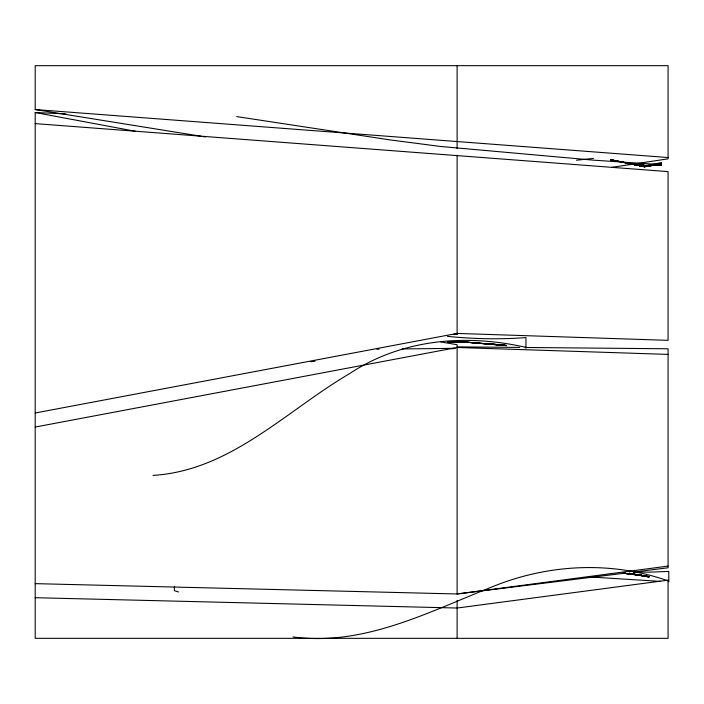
<?xml version="1.0" encoding="UTF-8"?>
<svg xmlns="http://www.w3.org/2000/svg" width="704" height="704" viewBox="0 0 704 704"><rect width="100%" height="100%" fill="white"/><g stroke="black" fill="none" stroke-linecap="round" stroke-linejoin="round"><path stroke-width="1.06" d="M651.913 164.49L661.478 162.545L661.478 165.334M35.2 412.993L457.116 333.423L668.07 340.34L668.07 171.609L35.2 123.614M35.2 427.055L457.116 347.486L668.07 354.402M652.978 165.114L644.486 166.672L610.491 159.852L644.486 166.267L661.478 164.34L656.163 164.903L661.478 163.724L656.163 164.639M654.042 164.93L644.486 166.69L610.491 159.623L644.486 166.663L654.042 165.132L644.486 166.012L627.484 163.381L644.486 166.135L661.478 164.226L644.486 166.39L627.484 163.293L644.486 166.267L654.042 165.123L644.486 166.663L630.678 163.794L644.486 166.663L654.042 165.062L644.486 166.135L627.484 163.319L644.486 165.88L661.478 164.692L593.498 160.16L440.554 146.467L389.576 139.832L236.632 116.582M611.521 167.385L634.357 163.935M636.53 163.61L668.07 158.84L668.07 65.666L35.2 65.666L35.2 109.551L201.142 136.25M654.042 165.097L644.486 166.505L627.484 163.258L644.486 166.39L654.042 165.114L644.486 166.505L627.484 163.231M668.07 566.095L457.116 593.974L35.2 583.642M625.662 573.047L457.116 593.974L457.116 344.714L440.889 341.959M633.274 572.106L668.07 567.785L668.07 348.779L525.237 347.477M576.506 160.222L593.498 158.391M152.988 475.394C230.155 470.791 286.132 410.89 349.29 373.798C401.896 338.923 465.582 333.678 525.967 347.371M453.834 334.541L457.116 334.242L457.116 155.188M310.649 361.689L315.014 361.284M451.651 348.806L454.925 348.506M661.478 164.692L644.486 165.757L627.484 163.451L644.486 165.273L627.484 163.522M661.478 165.053L644.486 165.519L627.484 163.513L644.486 165.88L661.478 164.569L644.486 166.012L627.484 163.346M453.816 334.277L457.116 334.242M376.904 349.219L379.104 349.193M402.178 348.929L454.916 348.33M457.116 346.852L519.737 347.424M506.334 345.602L486.702 343.42L506.334 345.594L467.078 342.258L447.445 341.933L467.078 342.258L506.334 345.523L467.078 342.258L447.445 341.959L467.078 342.17L506.334 345.4M447.445 341.959L467.078 342.17L447.445 341.933M633.644 571.974L649.026 572.167L668.8 571.419L668.8 581.812M35.2 597.705L457.116 608.036L668.07 580.158L668.07 638.334L35.2 638.334L35.2 112.517L65.965 113.881M589.371 576.937L660.414 581.372M293.031 636.918C363.044 646.483 427.9 612.374 490.802 587.4C547.078 564.01 611.134 560.525 668.8 581.117M35.2 109.551L668.07 157.538M447.445 336.345C473.528 338.985 499.814 339.583 525.967 337.594L525.967 348.286M622.996 573.1L649.026 576.77L629.244 573.514L649.026 576.84L629.244 573.188M622.996 573.214L636.53 574.631L622.996 573.214L629.244 573.848M203.315 136.602L205.48 136.946M35.2 112.517L135.555 131.305M178.534 591.967L174.372 590.674L174.372 586.652M457.116 65.666L457.116 148.676M457.116 600.38L457.116 638.334M661.478 163.557L656.163 164.534L661.478 163.557M654.042 165.018L644.486 166.69L630.678 163.733L644.486 166.672L654.042 165.009M661.478 163.997L656.163 164.806L661.478 163.997M661.478 164.815L644.486 165.757L627.484 163.416L644.486 165.519L661.478 164.93L644.486 165.634L627.484 163.486L644.486 165.634L661.478 164.815M641.74 575.168L638.616 574.851L641.74 575.177M645.902 575.793L643.817 575.546L645.902 575.793M649.026 576.514L629.244 573.813L649.026 576.514M649.026 576.84L629.244 573.364L649.026 576.875"/></g></svg>
